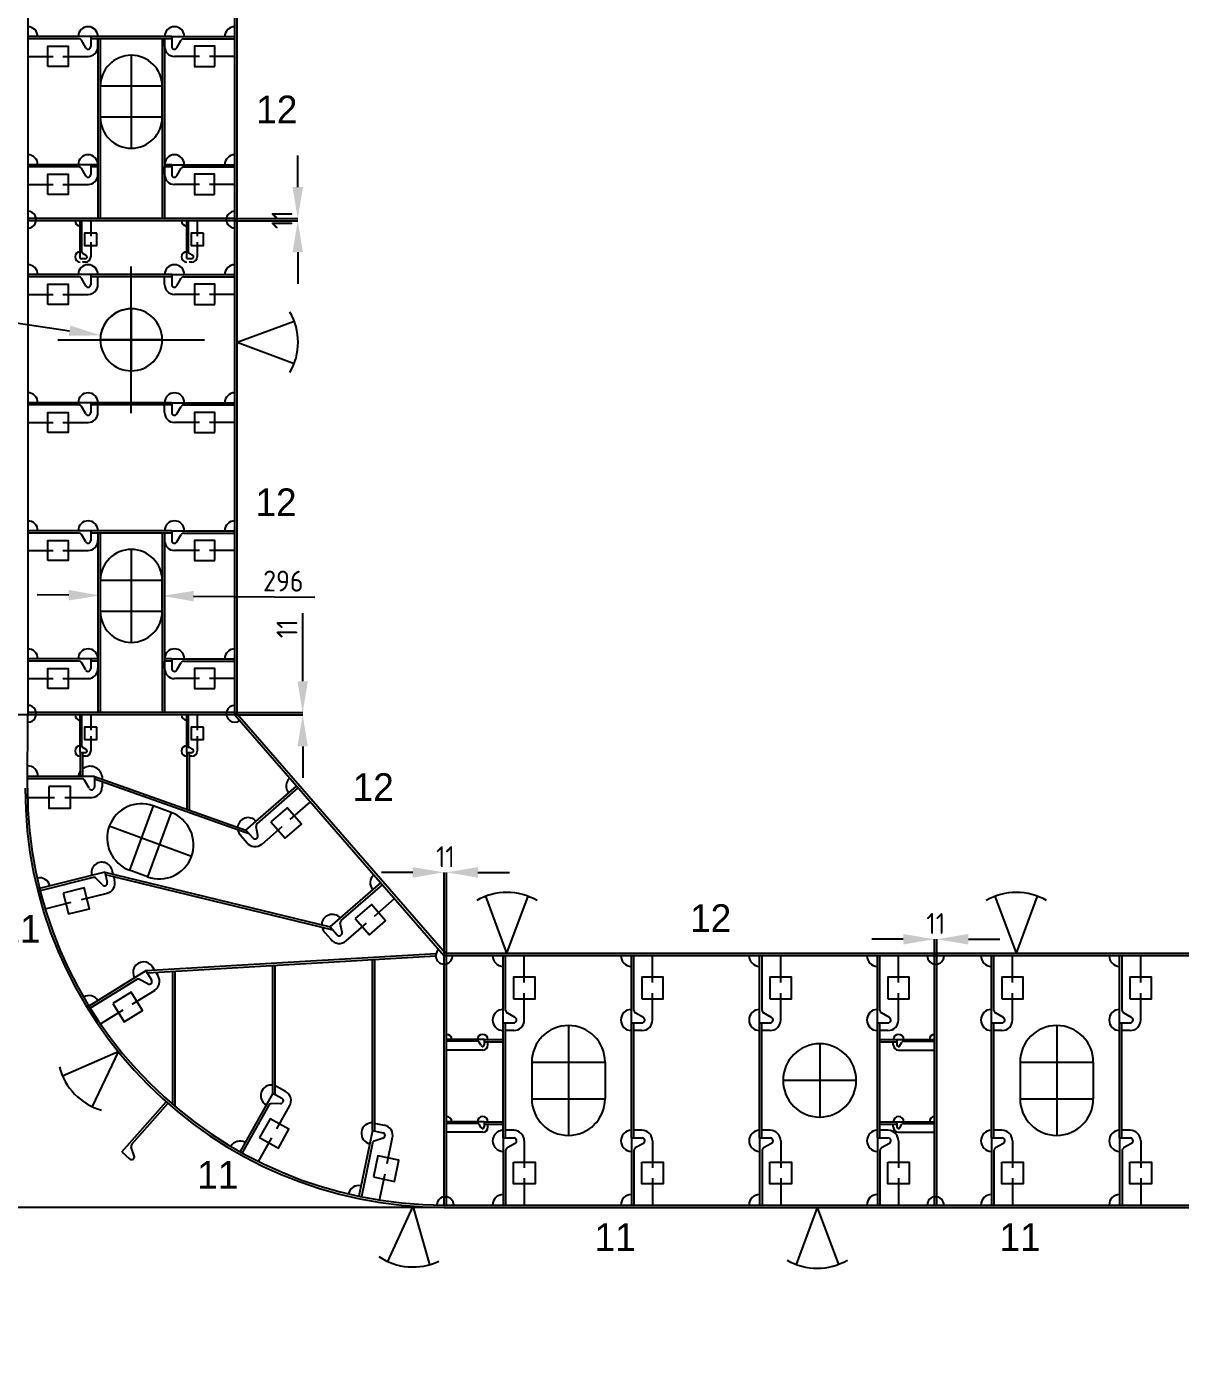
# Model space of a CAD drawing. Header units: millimetres. Extents: x 377976 to 407676, y -54296 to -33296.
# Drawn here: x 383832 to 389339, y -47158 to -40835 of the extents above; entities that cross this region are included whole.
import ezdxf

# ---------------------------------------------------------------- set-up
doc = ezdxf.new("R2010")
doc.units = ezdxf.units.MM
doc.header["$LTSCALE"] = 600
for name, color, linetype in [('Bottom Plate', 4, 'Continuous'), ('Dimensions', 1, 'Continuous'), ('Elements', 1, 'Continuous'), ('Inner bottom', 6, 'Continuous'), ('Inner hull', 6, 'Continuous'), ('Long', 2, 'Continuous'), ('Side Shell', 4, 'Continuous'), ('Strakes', 6, 'Continuous'), ('Strings', 3, 'Continuous')]:
    doc.layers.add(name, color=color, linetype=linetype)
doc.styles.add('ISO8', font='iso8.shx')
doc.dimstyles.new('BEM035_100_1', dxfattribs={"dimtxt": 100, "dimasz": 150, "dimexe": 0, "dimexo": 0, "dimgap": 25, "dimtad": 1, "dimdec": 0, "dimdsep": 46, "dimtxsty": 'ISO8', "dimcen": -350, "dimclrd": 1, "dimclre": 1, "dimclrt": 2, "dimadec": 0, "dimazin": 0, "dimtfac": 1, "dimtdec": 0, "dimtofl": 0, "dimtmove": 0, "dimatfit": 3, "dimfxl": 1, "dimtolj": 1, "dimtzin": 0, "dimarcsym": 0})

# ---------------------------------------------------------------- blocks, each defined once
blk = doc.blocks.new('*D167')
at = {"layer": 'Defpoints', "color": 0, "transparency": 16777216}
for p in [(384825.8, -44120.4), (383302.8, -46470.4), (385825.8, -46470.4)]:
    blk.add_point(p, dxfattribs=at)
at = {"layer": 'Dimensions', "color": 1, "lineweight": -2, "transparency": 16777216}
for p, q in [((384825.8, -44120.4), (383302.8, -44120.4)), ((383302.8, -44270.4), (383302.8, -46320.4)), ((385825.8, -46470.4), (383302.8, -46470.4))]:
    blk.add_line(p, q, dxfattribs=at)
at = {"layer": 'Dimensions', "color": 1, "transparency": 16777216}
for points in [[(383277.8, -44270.4), (383327.8, -44270.4), (383302.8, -44120.4)], [(383277.8, -46320.4), (383327.8, -46320.4), (383302.8, -46470.4)]]:
    blk.add_solid(points, dxfattribs=at)
at = {"layer": 'Dimensions', "color": 2, "transparency": 16777216, "insert": (383227.8, -45295.4), "char_height": 100, "attachment_point": 5, "rotation": 90, "style": 'ISO8'}
blk.add_mtext('\\A1;2350', dxfattribs=at)
blk = doc.blocks.new('*D170')
at = {"layer": 'Defpoints', "color": 0, "transparency": 16777216}
for p in [(383302.8, -37039.1), (384825.6, -37039.1), (384825.8, -44120.4)]:
    blk.add_point(p, dxfattribs=at)
at = {"layer": 'Dimensions', "color": 1, "lineweight": -2, "transparency": 16777216}
for p, q in [((384825.6, -37039.1), (383302.8, -37039.1)), ((383302.8, -43970.4), (383302.8, -37189.1)), ((384825.8, -44120.4), (383302.8, -44120.4))]:
    blk.add_line(p, q, dxfattribs=at)
at = {"layer": 'Dimensions', "color": 1, "transparency": 16777216}
for points in [[(383277.8, -37189.1), (383327.8, -37189.1), (383302.8, -37039.1)], [(383277.8, -43970.4), (383327.8, -43970.4), (383302.8, -44120.4)]]:
    blk.add_solid(points, dxfattribs=at)
at = {"layer": 'Dimensions', "color": 2, "transparency": 16777216, "insert": (383227.8, -40579.7), "char_height": 100, "attachment_point": 5, "rotation": 90, "style": 'ISO8'}
blk.add_mtext('\\A1;7081', dxfattribs=at)
blk = doc.blocks.new('*D191')
at = {"layer": 'Defpoints', "color": 0, "transparency": 16777216}
for p in [(388165.8, -45190.9), (388165.8, -45270), (388176.8, -45270)]:
    blk.add_point(p, dxfattribs=at)
at = {"layer": 'Dimensions', "color": 1, "lineweight": -2, "transparency": 16777216}
for p, q in [((388015.8, -45190.9), (387865.8, -45190.9)), ((388165.8, -45270), (388165.8, -45190.9)), ((388176.8, -45270), (388176.8, -45190.9)), ((388326.8, -45190.9), (388476.8, -45190.9))]:
    blk.add_line(p, q, dxfattribs=at)
at = {"layer": 'Dimensions', "color": 1, "transparency": 16777216}
for points in [[(388015.8, -45165.9), (388015.8, -45215.9), (388165.8, -45190.9)], [(388326.8, -45165.9), (388326.8, -45215.9), (388176.8, -45190.9)]]:
    blk.add_solid(points, dxfattribs=at)
at = {"layer": 'Dimensions', "color": 2, "transparency": 16777216, "insert": (388171.3, -45115.9), "char_height": 100, "attachment_point": 5, "style": 'ISO8'}
blk.add_mtext('\\A1;11', dxfattribs=at)
blk = doc.blocks.new('*D192')
at = {"layer": 'Defpoints', "color": 0, "transparency": 16777216}
for p in [(385825.8, -44871.7), (385825.8, -45270), (385836.8, -45270)]:
    blk.add_point(p, dxfattribs=at)
at = {"layer": 'Dimensions', "color": 1, "lineweight": -2, "transparency": 16777216}
for p, q in [((385675.8, -44871.7), (385525.8, -44871.7)), ((385825.8, -45270), (385825.8, -44871.7)), ((385836.8, -45270), (385836.8, -44871.7)), ((385986.8, -44871.7), (386136.8, -44871.7))]:
    blk.add_line(p, q, dxfattribs=at)
at = {"layer": 'Dimensions', "color": 1, "transparency": 16777216}
for points in [[(385675.8, -44846.7), (385675.8, -44896.7), (385825.8, -44871.7)], [(385986.8, -44846.7), (385986.8, -44896.7), (385836.8, -44871.7)]]:
    blk.add_solid(points, dxfattribs=at)
at = {"layer": 'Dimensions', "color": 2, "transparency": 16777216, "insert": (385831.3, -44796.7), "char_height": 100, "attachment_point": 5, "style": 'ISO8'}
blk.add_mtext('\\A1;11', dxfattribs=at)
blk = doc.blocks.new('*D193')
at = {"layer": 'Defpoints', "color": 0, "transparency": 16777216}
for p in [(384825.8, -44109.4), (384825.8, -44120.4), (385150.2, -44120.4)]:
    blk.add_point(p, dxfattribs=at)
at = {"layer": 'Dimensions', "color": 1, "lineweight": -2, "transparency": 16777216}
for p, q in [((385150.2, -43959.4), (385150.2, -43634.4)), ((384825.8, -44109.4), (385150.2, -44109.4)), ((384825.8, -44120.4), (385150.2, -44120.4)), ((385150.2, -44270.4), (385150.2, -44420.4))]:
    blk.add_line(p, q, dxfattribs=at)
at = {"layer": 'Dimensions', "color": 1, "transparency": 16777216}
for points in [[(385125.2, -43959.4), (385175.2, -43959.4), (385150.2, -44109.4)], [(385125.2, -44270.4), (385175.2, -44270.4), (385150.2, -44120.4)]]:
    blk.add_solid(points, dxfattribs=at)
at = {"layer": 'Dimensions', "color": 2, "transparency": 16777216, "insert": (385075.2, -43709.4), "char_height": 100, "attachment_point": 5, "rotation": 90, "style": 'ISO8'}
blk.add_mtext('\\A1;11', dxfattribs=at)
blk = doc.blocks.new('*D194')
at = {"layer": 'Defpoints', "color": 0, "transparency": 16777216}
for p in [(384825.7, -41751.5), (384825.7, -41762.5), (385126.7, -41762.5)]:
    blk.add_point(p, dxfattribs=at)
at = {"layer": 'Dimensions', "color": 1, "lineweight": -2, "transparency": 16777216}
for p, q in [((385126.7, -41601.5), (385126.7, -41451.5)), ((384825.7, -41751.5), (385126.7, -41751.5)), ((384825.7, -41762.5), (385126.7, -41762.5)), ((385126.7, -41912.5), (385126.7, -42062.5))]:
    blk.add_line(p, q, dxfattribs=at)
at = {"layer": 'Dimensions', "color": 1, "transparency": 16777216}
for points in [[(385101.7, -41601.5), (385151.7, -41601.5), (385126.7, -41751.5)], [(385101.7, -41912.5), (385151.7, -41912.5), (385126.7, -41762.5)]]:
    blk.add_solid(points, dxfattribs=at)
at = {"layer": 'Dimensions', "color": 2, "transparency": 16777216, "insert": (385051.7, -41757), "char_height": 100, "attachment_point": 5, "rotation": 90, "style": 'ISO8'}
blk.add_mtext('\\A1;11', dxfattribs=at)
blk = doc.blocks.new('*D196')
at = {"layer": 'Defpoints', "color": 0, "transparency": 16777216}
for p in [(384186, -42308.8), (384332.3, -42330.4), (391952.8, -45864.7), (391935.5, -46038.6)]:
    blk.add_point(p, dxfattribs=at)
at = {"layer": 'Dimensions', "color": 1, "lineweight": -2, "transparency": 16777216}
for p, q in [((384332.3, -42680.4), (384332.3, -41980.4)), ((383342.1, -42184), (384037.6, -42286.8)), ((383982.3, -42330.4), (384682.3, -42330.4)), ((391952.8, -46214.7), (391952.8, -45514.7)), ((391602.8, -45864.7), (392302.8, -45864.7)), ((391824.6, -47158.3), (391920.8, -46187.9))]:
    blk.add_line(p, q, dxfattribs=at)
for centre, radius, start, end in [((384332.3, -42330.4), 147.9, 90, 171.58959), ((391952.8, -45864.7), 174.8, 264.34207, 0)]:
    blk.add_arc(centre, radius, start, end, dxfattribs=at)
at = {"layer": 'Dimensions', "color": 1, "transparency": 16777216}
for points in [[(384041.3, -42262.1), (384033.9, -42311.5), (384186, -42308.8)], [(391895.9, -46185.4), (391945.6, -46190.3), (391935.5, -46038.6)]]:
    blk.add_solid(points, dxfattribs=at)
at = {"layer": 'Dimensions', "color": 2, "transparency": 16777216, "char_height": 100, "attachment_point": 5, "style": 'ISO8'}
for s, insert, rotation in [('\\A1;R148', (383545.1, -42138.2), 351.58959), ('\\A1;R175', (391769.1, -46957.8), 84.34207)]:
    blk.add_mtext(s, dxfattribs=dict(at, insert=insert, rotation=rotation))
blk = doc.blocks.new('*D197')
at = {"layer": 'Defpoints', "color": 0, "transparency": 16777216}
for p in [(384184.4, -43476.3), (384480.2, -43478.4), (384479.6, -43552.4), (390804, -45777.3), (391153.6, -45777.3), (391153.6, -45952.1)]:
    blk.add_point(p, dxfattribs=at)
at = {"layer": 'Dimensions', "color": 1, "lineweight": -2, "transparency": 16777216}
for p, q in [((384184.4, -43476.3), (384183.9, -43550.2)), ((384480.2, -43478.4), (384479.6, -43552.4)), ((384033.9, -43549.1), (383883.9, -43548)), ((384629.6, -43553.5), (385208.5, -43557.7)), ((390804, -45777.3), (390804, -45952.1)), ((391153.6, -45777.3), (391153.6, -45952.1)), ((390654, -45952.1), (390504, -45952.1)), ((391303.6, -45952.1), (391453.6, -45952.1))]:
    blk.add_line(p, q, dxfattribs=at)
at = {"layer": 'Dimensions', "color": 1, "transparency": 16777216}
for points in [[(384034, -43524.1), (384033.7, -43574.1), (384183.9, -43550.2)], [(384629.8, -43528.5), (384629.4, -43578.5), (384479.6, -43552.4)], [(390654, -45927.1), (390654, -45977.1), (390804, -45952.1)], [(391303.6, -45927.1), (391303.6, -45977.1), (391153.6, -45952.1)]]:
    blk.add_solid(points, dxfattribs=at)
at = {"layer": 'Dimensions', "color": 2, "transparency": 16777216, "insert": (385057.9, -43481.6), "char_height": 100, "attachment_point": 5, "rotation": 359.58033, "style": 'ISO8'}
blk.add_mtext('\\A1;296', dxfattribs=at)
at = {"layer": 'Dimensions', "color": 2, "transparency": 16777216, "insert": (390978.8, -45877.1), "char_height": 100, "attachment_point": 5, "style": 'ISO8'}
blk.add_mtext('\\A1;350', dxfattribs=at)

msp = doc.modelspace()

# ---------------------------------------------------------------- linework, layer by layer
at = {"layer": 'Bottom Plate', "color": 4}
for p, q in [((385825.8, -46459.4), (392825.8, -46459.4)), ((385825.8, -46470.4), (392825.8, -46470.4))]:
    msp.add_line(p, q, dxfattribs=at)
for radius in [2000, 1989]:
    msp.add_arc((385825.8, -44470.4), radius, 180, 270, dxfattribs=at)
at = {"layer": 'Elements', "color": 0}
for p, q in [((384525.5, -40883.5), (384139, -40883.5)), ((384525.5, -40894.5), (384139, -40894.5)), ((384173.4, -40894.5), (384173.4, -41751.5)), ((384184.4, -40894.5), (384184.4, -41751.5)), ((384480.2, -40894.5), (384480.2, -41751.5)), ((384491.2, -40894.5), (384491.2, -41751.5)), ((384173.4, -41494.5), (384139.1, -41494.5)), ((384173.4, -41505.5), (384139.1, -41505.5)), ((384525.5, -41494.5), (384491.2, -41494.5)), ((384525.5, -41505.5), (384491.2, -41505.5)), ((384525.5, -42019.4), (384139.1, -42019.4)), ((384525.5, -42030.4), (384139.1, -42030.4)), ((384525.5, -42630.4), (384139.1, -42630.4)), ((384525.5, -42641.4), (384139.1, -42641.4)), ((384525.5, -43241.4), (384139.1, -43241.4)), ((384525.5, -43252.4), (384139.1, -43252.4)), ((384173.4, -43252.4), (384173.4, -44109.4)), ((384184.4, -43252.4), (384184.4, -44109.4)), ((384480.2, -43252.4), (384480.2, -44109.4)), ((384491.2, -43252.4), (384491.2, -44109.4)), ((384173.4, -43852.4), (384139.1, -43852.4)), ((384173.4, -43863.4), (384139.1, -43863.4)), ((384525.5, -43852.4), (384491.2, -43852.4)), ((384525.5, -43863.4), (384491.2, -43863.4)), ((384088.8, -44300.4), (384088.8, -44413.6)), ((384099.8, -44300.4), (384099.8, -44413.6)), ((384596.8, -44300.4), (384596.8, -44569.5)), ((384607.8, -44300.4), (384607.8, -44573.4)), ((384156.8, -44413.6), (384879.5, -44669.8)), ((384156.8, -44425.3), (384875.9, -44680.1)), ((384875.9, -44680.1), (384894.2, -44686.6)), ((384205.4, -44870.2), (385281.2, -45131.5)), ((384208.4, -44882.3), (385293.7, -45145.9)), ((385786.9, -45260.6), (384402.5, -45342.1)), ((385785.8, -45271.7), (384409.1, -45352.7)), ((385007.2, -45924.8), (385007.2, -45317.5)), ((385018.2, -45931), (385018.2, -45316.9)), ((385483.2, -46103.8), (385483.2, -45289.5)), ((385494.2, -46106.1), (385494.2, -45288.9)), ((384531.2, -45980.4), (384531.2, -45345.5)), ((384542.2, -45989.7), (384542.2, -45344.9)), ((386106.8, -46139.4), (386106.8, -45590)), ((386117.8, -46139.4), (386117.8, -45590)), ((386718.8, -46139.4), (386718.8, -45590)), ((386729.8, -46139.4), (386729.8, -45590)), ((387330.8, -46139.4), (387330.8, -45590)), ((387341.8, -46139.4), (387341.8, -45590)), ((387892.8, -46139.4), (387892.8, -45590)), ((387903.8, -46139.4), (387903.8, -45590)), ((388436.8, -46139.4), (388436.8, -45590)), ((388447.8, -46139.4), (388447.8, -45590)), ((389048.8, -46139.4), (389048.8, -45590)), ((389059.8, -46139.4), (389059.8, -45590)), ((386016.8, -45669.9), (386106.8, -45669.9)), ((386016.8, -45680.9), (386106.8, -45680.9)), ((387903.8, -45669.9), (387985.8, -45669.9)), ((387903.8, -45680.9), (387985.8, -45680.9)), ((386016.8, -46061.9), (386106.8, -46061.9)), ((386016.8, -46072.9), (386106.8, -46072.9)), ((387903.8, -46061.9), (387985.8, -46061.9)), ((387903.8, -46072.9), (387985.8, -46072.9))]:
    msp.add_line(p, q, dxfattribs=at)
at = {"layer": 'Elements', "color": 1}
for p, q in [((384173.3, -40930.7), (384173.3, -40894.5)), ((384491.2, -40930.7), (384491.2, -40894.5)), ((384332.3, -40972.7), (384332.3, -41416.3)), ((383838.9, -40977.9), (383959.1, -40977.9)), ((384006, -40977.9), (384126.1, -40977.9)), ((384658.6, -40977.9), (384538.4, -40977.9)), ((384825.6, -40977.9), (384705.4, -40977.9)), ((384184.4, -41120.5), (384184.4, -41268.4)), ((384480.2, -41120.5), (384184.4, -41120.5)), ((384480.2, -41268.4), (384480.2, -41120.5)), ((384480.2, -41153), (384480.2, -41236)), ((384480.2, -41268.4), (384184.4, -41268.4)), ((384173.4, -41541.7), (384173.4, -41505.5)), ((384491.1, -41541.7), (384491.1, -41505.5)), ((383839, -41588.9), (383959.1, -41588.9)), ((384006, -41588.9), (384126.2, -41588.9)), ((384658.5, -41588.9), (384538.3, -41588.9)), ((384825.6, -41588.9), (384705.4, -41588.9)), ((384138.8, -41762.5), (384138.8, -41835.9)), ((384646.8, -41762.5), (384646.8, -41835.9)), ((384138.8, -41864.6), (384138.8, -41934.8)), ((384646.8, -41864.6), (384646.8, -41934.8)), ((384113.8, -41959.8), (384099.8, -41959.8)), ((384621.8, -41959.8), (384607.8, -41959.8)), ((384173.4, -42066.6), (384173.4, -42030.4)), ((384491.2, -42066.6), (384491.2, -42030.4)), ((383839, -42113.8), (383959.1, -42113.8)), ((384006, -42113.8), (384126.2, -42113.8)), ((384658.6, -42113.8), (384538.4, -42113.8)), ((384825.6, -42113.8), (384705.4, -42113.8)), ((384332.3, -42182.5), (384332.3, -42478.3)), ((384480.2, -42330.4), (384184.4, -42330.4)), ((384173.4, -42677.6), (384173.4, -42641.4)), ((384491.2, -42677.6), (384491.2, -42641.4)), ((383839, -42724.8), (383959.1, -42724.8)), ((384006, -42724.8), (384126.2, -42724.8)), ((384658.6, -42724.8), (384538.4, -42724.8)), ((384825.6, -42724.8), (384705.4, -42724.8)), ((383839, -43335.8), (383959.2, -43335.8)), ((384006, -43335.8), (384126.2, -43335.8)), ((384332.3, -43330.5), (384332.3, -43774.2)), ((384658.5, -43335.8), (384538.4, -43335.8)), ((384825.6, -43335.8), (384705.4, -43335.8)), ((384184.4, -43478.4), (384184.4, -43626.3)), ((384480.2, -43478.4), (384184.4, -43478.4)), ((384480.2, -43626.3), (384480.2, -43478.4)), ((384480.2, -43510.9), (384480.2, -43593.9)), ((384480.2, -43626.3), (384184.4, -43626.3)), ((384491.2, -43899.6), (384491.2, -43863.4)), ((383839, -43946.8), (383959.1, -43946.8)), ((384006, -43946.8), (384126.2, -43946.8)), ((384658.6, -43946.8), (384538.4, -43946.8)), ((384825.6, -43946.8), (384705.4, -43946.8)), ((384138.8, -44120.4), (384138.8, -44193.8)), ((384646.8, -44120.4), (384646.8, -44193.8)), ((384138.8, -44222.5), (384138.8, -44292.7)), ((384646.8, -44222.5), (384646.8, -44292.7)), ((384113.8, -44317.7), (384099.8, -44317.7)), ((384621.8, -44317.7), (384607.8, -44317.7)), ((384193.4, -44413.6), (384193.4, -44426.6)), ((384193.4, -44438.2), (384193.4, -44463.9)), ((383837.3, -44514.2), (383965.4, -44514.2)), ((384015.4, -44514.2), (384143.6, -44514.2)), ((384437.4, -44554.6), (384323.2, -44860.6)), ((384523.3, -44586.7), (384437.4, -44554.6)), ((385090.5, -44619.6), (385187.1, -44535.5)), ((384523.3, -44586.7), (384409.2, -44892.7)), ((384619.2, -44796.8), (384227.3, -44650.6)), ((384854.6, -44696.5), (384884.9, -44731.6)), ((384956.1, -44736.5), (385052.7, -44652.4)), ((384245.5, -44880), (384241.2, -44862.5)), ((384253.4, -44911.3), (384248.5, -44892)), ((384409.2, -44892.7), (384323.2, -44860.6)), ((383921.6, -45045), (384045.9, -45013.9)), ((384094.4, -45001.7), (384218.7, -44970.6)), ((385492.2, -45081.2), (385588.9, -44997.1)), ((385357.8, -45198.1), (385454.5, -45114)), ((385256.2, -45158.3), (385284.2, -45190.5)), ((386207.4, -45398.1), (386207.4, -45270)), ((386819.4, -45398.1), (386819.4, -45270)), ((387431.4, -45398.1), (387431.4, -45270)), ((387993.4, -45398.1), (387993.4, -45270)), ((388537.4, -45398.1), (388537.4, -45270)), ((389149.4, -45398.1), (389149.4, -45270)), ((384444, -45339.7), (384433.8, -45323.1)), ((384460.1, -45365.7), (384450.6, -45350.3)), ((384336.6, -45501), (384445.6, -45433.7)), ((386207.4, -45576.3), (386207.4, -45448.1)), ((386819.4, -45576.3), (386819.4, -45448.1)), ((387431.4, -45576.3), (387431.4, -45448.1)), ((387993.4, -45576.3), (387993.4, -45448.1)), ((388537.4, -45576.3), (388537.4, -45448.1)), ((389149.4, -45576.3), (389149.4, -45448.1)), ((384185, -45594.6), (384294, -45527.3)), ((386157.1, -45626.6), (386117.8, -45626.6)), ((386418.3, -45602.5), (386418.3, -46126.9)), ((386769.1, -45626.6), (386729.8, -45626.6)), ((387381.1, -45626.6), (387341.8, -45626.6)), ((387943.1, -45626.6), (387903.8, -45626.6)), ((388487.1, -45626.6), (388447.8, -45626.6)), ((388748.3, -45602.5), (388748.3, -46126.9)), ((389099.1, -45626.6), (389059.8, -45626.6)), ((386034.1, -45694.9), (386034.1, -45680.9)), ((387617.3, -45689.9), (387617.3, -46039.5)), ((387968.5, -45694.9), (387968.5, -45680.9)), ((386009.1, -45719.9), (385836.8, -45719.9)), ((386243.5, -45777.3), (386593.1, -45777.3)), ((386243.5, -45777.3), (386243.5, -45952.1)), ((386593.1, -45777.3), (386593.1, -45952.1)), ((387993.5, -45719.9), (388165.8, -45719.9)), ((388573.5, -45777.3), (388923.1, -45777.3)), ((388573.5, -45777.3), (388573.5, -45952.1)), ((388923.1, -45777.3), (388923.1, -45952.1)), ((385068.9, -45917.4), (385025.5, -45893.2)), ((387792.1, -45864.7), (387442.5, -45864.7)), ((386243.5, -45952.1), (386593.1, -45952.1)), ((388573.5, -45952.1), (388923.1, -45952.1)), ((385026.9, -46095.8), (385089.4, -45983.9)), ((385490.6, -46068), (385539.3, -46078.1)), ((386034.1, -46086.9), (386034.1, -46072.9)), ((387968.5, -46086.9), (387968.5, -46072.9)), ((384940.1, -46251.3), (385002.6, -46139.4)), ((385553.5, -46260.9), (385579.3, -46135.4)), ((386009.1, -46111.9), (385836.8, -46111.9)), ((386157.1, -46102.8), (386117.8, -46102.8)), ((386207.4, -46153.1), (386207.4, -46281.2)), ((386769.1, -46102.8), (386729.8, -46102.8)), ((386819.4, -46153.1), (386819.4, -46281.2)), ((387381.1, -46102.8), (387341.8, -46102.8)), ((387431.4, -46153.1), (387431.4, -46281.2)), ((387943.1, -46102.8), (387903.8, -46102.8)), ((387993.4, -46153.1), (387993.4, -46281.2)), ((387993.5, -46111.9), (388165.8, -46111.9)), ((388487.1, -46102.8), (388447.8, -46102.8)), ((388537.4, -46153.1), (388537.4, -46281.2)), ((389099.1, -46102.8), (389059.8, -46102.8)), ((389149.4, -46153.1), (389149.4, -46281.2)), ((385517.5, -46435.3), (385543.4, -46309.8)), ((386207.4, -46331.2), (386207.4, -46459.4)), ((386819.4, -46331.2), (386819.4, -46459.4)), ((387431.4, -46331.2), (387431.4, -46459.4)), ((387993.4, -46331.2), (387993.4, -46459.4)), ((388537.4, -46331.2), (388537.4, -46459.4)), ((389149.4, -46331.2), (389149.4, -46459.4))]:
    msp.add_line(p, q, dxfattribs=at)
at = {"layer": 'Elements', "color": 0}
for points in [[(383934.2, -41026.2), (383934.2, -40929.6), (384030.8, -40929.6), (384030.8, -41026.2)], [(384730.3, -41026.2), (384730.3, -40929.6), (384633.7, -40929.6), (384633.7, -41026.2)], [(383934.3, -41637.2), (383934.3, -41540.6), (384030.9, -41540.6), (384030.9, -41637.2)], [(384730.2, -41637.2), (384730.2, -41540.6), (384633.6, -41540.6), (384633.6, -41637.2)], [(384168.3, -41820.7), (384109.3, -41820.7), (384109.3, -41879.8), (384168.3, -41879.8)], [(384676.3, -41820.7), (384617.3, -41820.7), (384617.3, -41879.8), (384676.3, -41879.8)], [(383934.3, -42162.1), (383934.3, -42065.5), (384030.9, -42065.5), (384030.9, -42162.1)], [(384730.3, -42162.1), (384730.3, -42065.5), (384633.7, -42065.5), (384633.7, -42162.1)], [(383934.3, -42773.1), (383934.3, -42676.5), (384030.9, -42676.5), (384030.9, -42773.1)], [(384730.3, -42773.1), (384730.3, -42676.5), (384633.7, -42676.5), (384633.7, -42773.1)], [(383934.3, -43384.1), (383934.3, -43287.5), (384030.9, -43287.5), (384030.9, -43384.1)], [(384730.3, -43384.1), (384730.3, -43287.5), (384633.7, -43287.5), (384633.7, -43384.1)], [(383934.3, -43995), (383934.3, -43898.5), (384030.9, -43898.5), (384030.9, -43995)], [(384730.3, -43995), (384730.3, -43898.5), (384633.7, -43898.5), (384633.7, -43995)], [(384168.3, -44178.6), (384109.3, -44178.6), (384109.3, -44237.7), (384168.3, -44237.7)], [(384676.3, -44178.6), (384617.3, -44178.6), (384617.3, -44237.7), (384676.3, -44237.7)], [(383938.9, -44462.7), (383938.9, -44565.7), (384041.9, -44565.7), (384041.9, -44462.7)], [(384998.9, -44630.9), (385066.5, -44708.7), (385144.3, -44641.1), (385076.7, -44563.3)], [(384007.7, -44970.3), (384032.7, -45070.3), (384132.6, -45045.2), (384107.6, -44945.3)], [(385400.7, -45092.6), (385468.3, -45170.3), (385546, -45102.7), (385478.4, -45025)], [(386155.9, -45474.6), (386258.9, -45474.6), (386258.9, -45371.6), (386155.9, -45371.6)], [(386767.9, -45474.6), (386870.9, -45474.6), (386870.9, -45371.6), (386767.9, -45371.6)], [(387379.9, -45474.6), (387482.9, -45474.6), (387482.9, -45371.6), (387379.9, -45371.6)], [(387941.9, -45474.6), (388044.9, -45474.6), (388044.9, -45371.6), (387941.9, -45371.6)], [(388485.9, -45474.6), (388588.9, -45474.6), (388588.9, -45371.6), (388485.9, -45371.6)], [(389097.9, -45474.6), (389200.9, -45474.6), (389200.9, -45371.6), (389097.9, -45371.6)], [(384244.4, -45497.4), (384298.5, -45585), (384386.2, -45530.9), (384332, -45443.3)], [(384944.7, -46137.5), (385034.6, -46187.7), (385084.8, -46097.7), (384994.9, -46047.5)], [(385487.6, -46325.4), (385588.5, -46346.2), (385609.3, -46245.3), (385508.4, -46224.5)], [(386155.9, -46254.7), (386258.9, -46254.7), (386258.9, -46357.7), (386155.9, -46357.7)], [(386767.9, -46254.7), (386870.9, -46254.7), (386870.9, -46357.7), (386767.9, -46357.7)], [(387379.9, -46254.7), (387482.9, -46254.7), (387482.9, -46357.7), (387379.9, -46357.7)], [(387941.9, -46254.7), (388044.9, -46254.7), (388044.9, -46357.7), (387941.9, -46357.7)], [(388485.9, -46254.7), (388588.9, -46254.7), (388588.9, -46357.7), (388485.9, -46357.7)], [(389097.9, -46254.7), (389200.9, -46254.7), (389200.9, -46357.7), (389097.9, -46357.7)]]:
    msp.add_lwpolyline(points, close=True, dxfattribs=at)
at = {"layer": 'Elements', "color": 1}
for centre, radius, start, end in [((383838.7, -40883.5), 47.2, 359.99094, 89.99851), ((384126.1, -40883.5), 47.2, 0, 180), ((384538.4, -40883.5), 47.2, 0, 180), ((384825.8, -40883.5), 47.2, 90.00149, 180.00906), ((384126.1, -40930.7), 47.2, 270, 0), ((384332.3, -41120.5), 147.9, 90, 180), ((384332.3, -41120.5), 147.9, 0, 90), ((384538.4, -40930.7), 47.2, 180, 270), ((384332.3, -41268.4), 147.9, 180, 270), ((384332.3, -41268.4), 147.9, 270, 0), ((383838.8, -41494.5), 47.2, 359.99094, 89.99851), ((384126.2, -41494.5), 47.2, 0, 180), ((384538.3, -41494.5), 47.2, 0, 180), ((384825.7, -41494.5), 47.2, 90.00149, 180.00906), ((384126.2, -41541.7), 47.2, 270, 0), ((384538.3, -41541.7), 47.2, 180, 270), ((383838.8, -41756.8), 40, 269.69067, 90.02893), ((384825.8, -41757), 40, 90.00169, 269.91156), ((384088.8, -41762.5), 25, 180, 270), ((384596.8, -41762.5), 25, 180, 270), ((384088.8, -41934.8), 25, 90, 270), ((384596.8, -41934.8), 25, 90, 270), ((383838.8, -42019.4), 47.2, 359.99094, 89.99851), ((384126.2, -42019.4), 47.2, 0, 180), ((384113.8, -41934.8), 25, 270, 0), ((384538.4, -42019.4), 47.2, 0, 180), ((384621.8, -41934.8), 25, 270, 0), ((384825.8, -42019.4), 47.2, 90.00149, 180.00906), ((384126.2, -42066.6), 47.2, 270, 0), ((384538.4, -42066.6), 47.2, 180, 270), ((384332.3, -42330.4), 147.9, 90, 180), ((384332.3, -42330.4), 147.9, 0, 90), ((384332.3, -42330.4), 147.9, 180, 270), ((384332.3, -42330.4), 147.9, 270, 0), ((383838.8, -42630.4), 47.2, 359.99094, 89.99851), ((384126.2, -42630.4), 47.2, 0, 180), ((384538.4, -42630.4), 47.2, 0, 180), ((384825.8, -42630.4), 47.2, 90.00149, 180.00906), ((384126.2, -42677.6), 47.2, 270, 0), ((384538.4, -42677.6), 47.2, 180, 270), ((383838.8, -43241.4), 47.2, 359.99094, 89.99851), ((384126.2, -43241.4), 47.2, 0, 180), ((384538.4, -43241.4), 47.2, 0, 180), ((384825.8, -43241.4), 47.2, 90.00149, 180.00906), ((384126.2, -43288.6), 47.2, 270, 0), ((384538.4, -43288.6), 47.2, 180, 270), ((384332.3, -43478.4), 147.9, 90, 180), ((384332.3, -43478.4), 147.9, 0, 90), ((384332.3, -43626.3), 147.9, 180, 270), ((384332.3, -43626.3), 147.9, 270, 0), ((383838.8, -43852.4), 47.2, 359.99094, 89.99851), ((384126.2, -43852.4), 47.2, 0, 180), ((384538.4, -43852.4), 47.2, 0, 180), ((384825.8, -43852.4), 47.2, 90.00149, 180.00906), ((384126.2, -43899.6), 47.2, 270, 0), ((384538.4, -43899.6), 47.2, 180, 270), ((383838.8, -44114.7), 40, 269.69067, 90.02893), ((384088.8, -44120.4), 25, 180, 270), ((384596.8, -44120.4), 25, 180, 270), ((384825.8, -44114.9), 40, 90.00169, 305.84096), ((384088.8, -44292.7), 25, 90, 270), ((384113.8, -44292.7), 25, 270, 0), ((384596.8, -44292.7), 25, 90, 270), ((384621.8, -44292.7), 25, 270, 0), ((383836.8, -44413.6), 50.3, 0, 90), ((384136.2, -44423.6), 58, 9.91073, 128.83315), ((384136.2, -44423.6), 58, 144.74314, 170.08927), ((385121, -44459.7), 50.3, 131.01846, 221.01846), ((384143.1, -44463.9), 50.3, 270.54954, 0.00013), ((384380.3, -44707.6), 163.3, 69.54164, 159.54164), ((384466.2, -44739.7), 163.3, 339.54164, 69.54164), ((384889.9, -44660.8), 50.3, 41.01846, 174.22112), ((384380.3, -44707.6), 163.3, 159.54164, 249.54164), ((384889.9, -44660.8), 50.3, 187.62719, 225.37844), ((384922.9, -44698.7), 50.3, 216.65848, 311.24833), ((384192.1, -44873.6), 50.3, 12.66931, 194.06448), ((384466.2, -44739.7), 163.3, 249.54164, 339.54164), ((385522.6, -44921.5), 50.3, 131.01846, 221.01846), ((383895, -44948), 50.3, 14.06448, 103.17028), ((384204.3, -44922.3), 50.3, 283.44434, 15.46948), ((385291.6, -45122.5), 50.3, 41.01846, 179.20462), ((385291.6, -45122.5), 50.3, 192.53237, 225.37844), ((385324.6, -45160.5), 50.3, 216.65848, 311.44474), ((385825.8, -45270), 40, 131.01846, 0), ((386106.8, -45270), 50.3, 180, 270), ((386718.8, -45270), 50.3, 180, 270), ((387330.8, -45270), 50.3, 180, 270), ((387892.8, -45270), 50.3, 180, 270), ((388171, -45270), 40, 180, 360), ((388436.8, -45270), 50.3, 180, 270), ((389048.8, -45270), 50.3, 180, 270), ((384390.9, -45349.3), 50.3, 31.37599, 211.69173), ((384417.3, -45392.1), 50.3, 299.76084, 31.69261), ((384130.2, -45510.2), 50.3, 31.69173, 120.7953), ((386106.8, -45576.3), 50.3, 90, 270), ((386718.8, -45576.3), 50.3, 90, 270), ((387330.8, -45576.3), 50.3, 90, 270), ((387892.8, -45576.3), 50.3, 90, 270), ((388436.8, -45576.3), 50.3, 90, 270), ((389048.8, -45576.3), 50.3, 90, 270), ((386157.1, -45576.3), 50.3, 270, 0), ((386769.1, -45576.3), 50.3, 270, 0), ((387381.1, -45576.3), 50.3, 270, 0), ((387943.1, -45576.3), 50.3, 270, 0), ((388487.1, -45576.3), 50.3, 270, 0), ((389099.1, -45576.3), 50.3, 270, 0), ((385836.8, -45669.9), 25, 360, 90), ((386009.1, -45669.9), 25, 0, 180), ((386418.3, -45777.3), 174.8, 90, 180), ((386418.3, -45777.3), 174.8, 0, 90), ((387993.5, -45669.9), 25, 0, 180), ((388165.8, -45669.9), 25, 90, 180), ((388748.3, -45777.3), 174.8, 90, 180), ((388748.3, -45777.3), 174.8, 0, 90), ((386009.1, -45694.9), 25, 270, 0), ((387617.3, -45864.7), 174.8, 90, 180), ((387617.3, -45864.7), 174.8, 0, 90), ((387993.5, -45694.9), 25, 180, 270), ((385000.5, -45936.8), 50.3, 82.36178, 240.83506), ((385000.5, -45936.8), 50.3, 60.17141, 69.41065), ((387617.3, -45864.7), 174.8, 180, 270), ((387617.3, -45864.7), 174.8, 270, 0), ((385044.4, -45961.3), 50.3, 329.57544, 60.83635), ((386418.3, -45952.1), 174.8, 180, 270), ((386418.3, -45952.1), 174.8, 270, 0), ((388748.3, -45952.1), 174.8, 180, 270), ((388748.3, -45952.1), 174.8, 270, 0), ((385480.4, -46117.3), 50.3, 86.84562, 258.50294), ((385529.7, -46127.4), 50.3, 346.79658, 78.96669), ((385836.8, -46061.9), 25, 360, 90), ((386009.1, -46061.9), 25, 0, 180), ((386009.1, -46086.9), 25, 270, 0), ((387993.5, -46061.9), 25, 0, 180), ((387993.5, -46086.9), 25, 180, 270), ((388165.8, -46061.9), 25, 90, 180), ((384851.2, -46204.3), 50.3, 60.83249, 149.93628), ((386106.8, -46153.1), 50.3, 90, 270), ((386157.1, -46153.1), 50.3, 0, 90), ((386718.8, -46153.1), 50.3, 90, 270), ((386769.1, -46153.1), 50.3, 0, 90), ((387330.8, -46153.1), 50.3, 90, 270), ((387381.1, -46153.1), 50.3, 0, 90), ((387892.8, -46153.1), 50.3, 90, 270), ((387943.1, -46153.1), 50.3, 0, 90), ((388436.8, -46153.1), 50.3, 90, 270), ((388487.1, -46153.1), 50.3, 0, 90), ((389048.8, -46153.1), 50.3, 90, 270), ((389099.1, -46153.1), 50.3, 0, 90), ((385417.5, -46417), 50.3, 77.11544, 167.4313), ((386106.8, -46459.4), 50.3, 90, 180), ((386718.8, -46459.4), 50.3, 90, 180), ((387330.8, -46459.4), 50.3, 90, 180), ((387892.8, -46459.4), 50.3, 90, 180), ((388436.8, -46459.4), 50.3, 90, 180), ((389048.8, -46459.4), 50.3, 90, 180), ((385830.8, -46459.4), 40, 0, 179.55792), ((388170.3, -46459.4), 40, 0, 180)]:
    msp.add_arc(centre, radius, start, end, dxfattribs=at)
at = {"layer": 'Inner bottom', "color": 6}
for p, q in [((384825.8, -44120.4), (385825.8, -45270)), ((384837.8, -44115.9), (385831.3, -45258)), ((390495.8, -45270), (385825.8, -45270)), ((385831.3, -45258), (391135.8, -45258))]:
    msp.add_line(p, q, dxfattribs=at)
at = {"layer": 'Inner hull', "color": 6}
for p, q in [((384825.8, -44120.4), (384825.6, -37028.1)), ((384837.8, -44115.9), (384837.6, -37027.6))]:
    msp.add_line(p, q, dxfattribs=at)
at = {"layer": 'Long', "color": 2, "linetype": 'Continuous'}
for p, q in [((384139, -40883.5), (383838.7, -40883.5)), ((384083, -40894.5), (383838.7, -40894.5)), ((384115, -40937.1), (384094.1, -40900.9)), ((384139, -40883.5), (384139, -40930.7)), ((384525.5, -40883.5), (384525.5, -40930.7)), ((384525.5, -40883.5), (384825.8, -40883.5)), ((384549.5, -40937.1), (384570.4, -40900.9)), ((384581.6, -40894.5), (384825.8, -40894.5)), ((384139.1, -41494.5), (383838.8, -41494.5)), ((384083, -41505.5), (383838.8, -41505.5)), ((384115.1, -41548.1), (384094.2, -41511.9)), ((384139.1, -41494.5), (384139.1, -41541.7)), ((384525.5, -41494.5), (384525.5, -41541.7)), ((384525.5, -41494.5), (384825.7, -41494.5)), ((384549.5, -41548.1), (384570.4, -41511.9)), ((384581.5, -41505.5), (384825.7, -41505.5)), ((384088.8, -41942.5), (384088.8, -41762.5)), ((384096.8, -41911.8), (384096.8, -41762.5)), ((384596.8, -41942.5), (384596.8, -41762.5)), ((384604.8, -41911.8), (384604.8, -41762.5)), ((384117.6, -41928.1), (384100.6, -41918.4)), ((384625.6, -41928.1), (384608.6, -41918.4)), ((384139.1, -42019.4), (383838.8, -42019.4)), ((384083, -42030.4), (383838.8, -42030.4)), ((384115.1, -42073), (384094.2, -42036.8)), ((384139.1, -42019.4), (384139.1, -42066.6)), ((384525.5, -42019.4), (384525.5, -42066.6)), ((384525.5, -42019.4), (384825.8, -42019.4)), ((384549.5, -42073), (384570.4, -42036.8)), ((384581.6, -42030.4), (384825.8, -42030.4)), ((384139.1, -42630.4), (383838.8, -42630.4)), ((384083, -42641.4), (383838.8, -42641.4)), ((384115.1, -42684), (384094.2, -42647.8)), ((384139.1, -42630.4), (384139.1, -42677.6)), ((384525.5, -42630.4), (384525.5, -42677.6)), ((384525.5, -42630.4), (384825.8, -42630.4)), ((384549.5, -42684), (384570.4, -42647.8)), ((384581.6, -42641.4), (384825.8, -42641.4)), ((384139.1, -43241.4), (383838.8, -43241.4)), ((384139.1, -43241.4), (384139.1, -43288.6)), ((384525.5, -43241.4), (384525.5, -43288.6)), ((384525.5, -43241.4), (384825.8, -43241.4)), ((384083, -43252.4), (383838.8, -43252.4)), ((384115.1, -43295), (384094.2, -43258.8)), ((384549.5, -43295), (384570.4, -43258.8)), ((384581.6, -43252.4), (384825.8, -43252.4)), ((384139.1, -43852.4), (383838.8, -43852.4)), ((384083, -43863.4), (383838.8, -43863.4)), ((384115.1, -43906), (384094.2, -43869.8)), ((384139.1, -43852.4), (384139.1, -43899.6)), ((384525.5, -43852.4), (384525.5, -43899.6)), ((384525.5, -43852.4), (384825.8, -43852.4)), ((384549.5, -43906), (384570.4, -43869.8)), ((384581.6, -43863.4), (384825.8, -43863.4)), ((384088.8, -44300.4), (384088.8, -44120.4)), ((384096.8, -44269.7), (384096.8, -44120.4)), ((384596.8, -44300.4), (384596.8, -44120.4)), ((384604.8, -44269.7), (384604.8, -44120.4)), ((384117.6, -44286), (384100.6, -44276.3)), ((384625.6, -44286), (384608.6, -44276.3)), ((384156.8, -44413.6), (383836.8, -44413.6)), ((384097.2, -44425.6), (383836.8, -44425.6)), ((384131.2, -44470.7), (384109.1, -44432.5)), ((384156.8, -44413.6), (384156.8, -44463.9)), ((384879.5, -44669.8), (385121, -44459.7)), ((384932.4, -44639.7), (385128.9, -44468.8)), ((384879.5, -44669.8), (384912.5, -44707.7)), ((384936.4, -44696.1), (384927.9, -44652.7)), ((384205.4, -44870.2), (383895, -44948)), ((384205.4, -44870.2), (384217.6, -44919)), ((384150.5, -44896.3), (383897.9, -44959.6)), ((384194.5, -44931.9), (384163.7, -44900.1)), ((385281.2, -45131.5), (385522.6, -44921.5)), ((385334, -45101.5), (385530.5, -44930.5)), ((385281.2, -45131.5), (385314.2, -45169.5)), ((385338, -45157.8), (385329.6, -45114.4)), ((386106.8, -45590), (386106.8, -45270)), ((386118.8, -45530.4), (386118.8, -45270)), ((386718.8, -45590), (386718.8, -45270)), ((386730.8, -45530.4), (386730.8, -45270)), ((387330.8, -45590), (387330.8, -45270)), ((387342.8, -45530.4), (387342.8, -45270)), ((387892.8, -45590), (387892.8, -45270)), ((387904.8, -45530.4), (387904.8, -45270)), ((388436.8, -45590), (388436.8, -45270)), ((388448.8, -45530.4), (388448.8, -45270)), ((389048.8, -45590), (389048.8, -45270)), ((389060.8, -45530.4), (389060.8, -45270)), ((384402.5, -45342.1), (384130.2, -45510.2)), ((384358.1, -45383.6), (384136.5, -45520.4)), ((384410.8, -45404.2), (384371.9, -45383.2)), ((384410.8, -45404.2), (384371.9, -45383.2)), ((384402.5, -45342.1), (384428.9, -45384.9)), ((386163.9, -45564.4), (386125.6, -45542.3)), ((386775.9, -45564.4), (386737.6, -45542.3)), ((387387.9, -45564.4), (387349.6, -45542.3)), ((387949.9, -45564.4), (387911.6, -45542.3)), ((388493.9, -45564.4), (388455.6, -45542.3)), ((389105.9, -45564.4), (389067.6, -45542.3)), ((386106.8, -45590), (386157.1, -45590)), ((386718.8, -45590), (386769.1, -45590)), ((387330.8, -45590), (387381.1, -45590)), ((387892.8, -45590), (387943.1, -45590)), ((388436.8, -45590), (388487.1, -45590)), ((389048.8, -45590), (389099.1, -45590)), ((386016.8, -45669.9), (385836.8, -45669.9)), ((385986.1, -45677.9), (385836.8, -45677.9)), ((386002.4, -45698.7), (385992.7, -45681.7)), ((387985.8, -45669.9), (388165.8, -45669.9)), ((388000.2, -45698.7), (388009.8, -45681.7)), ((388016.5, -45677.9), (388165.8, -45677.9)), ((384286.5, -46206.2), (384498.2, -45966.2)), ((385007.2, -45924.8), (384851.2, -46204.3)), ((385007.2, -45924.8), (385051.1, -45949.3)), ((384334.9, -46169.4), (384507.2, -45974.1)), ((384988.6, -45982.7), (384861.7, -46210.1)), ((385044.6, -45975), (385000.4, -45975.7)), ((386016.8, -46061.9), (385836.8, -46061.9)), ((385986.1, -46069.9), (385836.8, -46069.9)), ((386002.4, -46090.7), (385992.7, -46073.7)), ((387985.8, -46061.9), (388165.8, -46061.9)), ((388000.2, -46090.7), (388009.8, -46073.7)), ((388016.5, -46069.9), (388165.8, -46069.9)), ((385483.2, -46103.8), (385418.6, -46417.3)), ((385483.2, -46103.8), (385532.4, -46114)), ((385534, -46140.4), (385492, -46154.4)), ((386106.8, -46139.4), (386106.8, -46459.4)), ((386106.8, -46139.4), (386157.1, -46139.4)), ((386718.8, -46139.4), (386718.8, -46459.4)), ((386718.8, -46139.4), (386769.1, -46139.4)), ((387330.8, -46139.4), (387330.8, -46459.4)), ((387330.8, -46139.4), (387381.1, -46139.4)), ((387892.8, -46139.4), (387892.8, -46459.4)), ((387892.8, -46139.4), (387943.1, -46139.4)), ((388436.8, -46139.4), (388436.8, -46459.4)), ((388436.8, -46139.4), (388487.1, -46139.4)), ((389048.8, -46139.4), (389048.8, -46459.4)), ((389048.8, -46139.4), (389099.1, -46139.4)), ((384286.5, -46206.2), (384324.2, -46239.4)), ((384346.3, -46224.8), (384332.2, -46182.9)), ((385482.9, -46164.6), (385430.4, -46419.7)), ((386118.8, -46199), (386118.8, -46459.4)), ((386163.9, -46165), (386125.6, -46187.1)), ((386730.8, -46199), (386730.8, -46459.4)), ((386775.9, -46165), (386737.6, -46187.1)), ((387342.8, -46199), (387342.8, -46459.4)), ((387387.9, -46165), (387349.6, -46187.1)), ((387904.8, -46199), (387904.8, -46459.4)), ((387949.9, -46165), (387911.6, -46187.1)), ((388448.8, -46199), (388448.8, -46459.4)), ((388493.9, -46165), (388455.6, -46187.1)), ((389060.8, -46199), (389060.8, -46459.4)), ((389105.9, -46165), (389067.6, -46187.1))]:
    msp.add_line(p, q, dxfattribs=at)
at = {"layer": 'Long', "color": 2}
for p, q in [((384088.8, -41942.5), (384113.8, -41942.5)), ((384596.8, -41942.5), (384621.8, -41942.5)), ((384088.8, -44300.4), (384113.8, -44300.4)), ((384596.8, -44300.4), (384621.8, -44300.4)), ((386016.8, -45669.9), (386016.8, -45694.9)), ((387985.8, -45669.9), (387985.8, -45694.9)), ((386016.8, -46061.9), (386016.8, -46086.9)), ((387985.8, -46061.9), (387985.8, -46086.9))]:
    msp.add_line(p, q, dxfattribs=at)
at = {"layer": 'Long', "color": 2, "linetype": 'Continuous'}
for centre, radius, start, end in [((384083, -40907.4), 12.9, 30, 90), ((384581.6, -40907.4), 12.9, 90, 150), ((384126.1, -40930.7), 12.9, 210, 0), ((384538.4, -40930.7), 12.9, 180, 330), ((384083, -41518.4), 12.9, 30, 90), ((384126.2, -41541.7), 12.9, 210, 0), ((384538.3, -41541.7), 12.9, 180, 330), ((384581.5, -41518.4), 12.9, 90, 150), ((384104.5, -41911.8), 7.71, 180, 240), ((384612.5, -41911.8), 7.71, 180, 240), ((384113.8, -41934.8), 7.71, 270, 60), ((384621.8, -41934.8), 7.71, 270, 60), ((384083, -42043.3), 12.9, 30, 90), ((384581.6, -42043.3), 12.9, 90, 150), ((384126.2, -42066.6), 12.9, 210, 0), ((384538.4, -42066.6), 12.9, 180, 330), ((384083, -42654.3), 12.9, 30, 90), ((384126.2, -42677.6), 12.9, 210, 0), ((384538.4, -42677.6), 12.9, 180, 330), ((384581.6, -42654.3), 12.9, 90, 150), ((384083, -43265.3), 12.9, 30, 90), ((384126.2, -43288.6), 12.9, 210, 0), ((384538.4, -43288.6), 12.9, 180, 330), ((384581.6, -43265.3), 12.9, 90, 150), ((384083, -43876.2), 12.9, 30, 90), ((384581.6, -43876.2), 12.9, 90, 150), ((384126.2, -43899.6), 12.9, 210, 0), ((384538.4, -43899.6), 12.9, 180, 330), ((384104.5, -44269.7), 7.71, 180, 240), ((384113.8, -44292.7), 7.71, 270, 60), ((384612.5, -44269.7), 7.71, 180, 240), ((384621.8, -44292.7), 7.71, 270, 60), ((384097.2, -44439.3), 13.7, 30, 90), ((384143.1, -44463.9), 13.7, 210, 0), ((384941.4, -44650.1), 13.7, 131.01846, 191.01846), ((384922.9, -44698.7), 13.7, 221.01846, 11.01846), ((384153.9, -44909.6), 13.7, 44.06448, 104.06448), ((384204.3, -44922.3), 13.7, 224.06448, 14.06448), ((385343, -45111.8), 13.7, 131.01846, 191.01846), ((385324.6, -45160.5), 13.7, 221.01846, 11.01846), ((384365.3, -45395.3), 13.7, 61.69173, 121.69173), ((384417.3, -45392.1), 13.7, 241.69173, 31.69173), ((384417.3, -45392.1), 13.7, 241.69173, 31.69173), ((386132.5, -45530.4), 13.7, 180, 240), ((386157.1, -45576.3), 13.7, 270, 60), ((386744.5, -45530.4), 13.7, 180, 240), ((386769.1, -45576.3), 13.7, 270, 60), ((387356.5, -45530.4), 13.7, 180, 240), ((387381.1, -45576.3), 13.7, 270, 60), ((387918.5, -45530.4), 13.7, 180, 240), ((387943.1, -45576.3), 13.7, 270, 60), ((388462.5, -45530.4), 13.7, 180, 240), ((388487.1, -45576.3), 13.7, 270, 60), ((389074.5, -45530.4), 13.7, 180, 240), ((389099.1, -45576.3), 13.7, 270, 60), ((385986.1, -45685.6), 7.71, 30, 90), ((386009.1, -45694.9), 7.71, 210, 0), ((387993.5, -45694.9), 7.71, 180, 330), ((388016.5, -45685.6), 7.71, 90, 150), ((385044.4, -45961.3), 13.7, 270.83249, 60.83249), ((385000.6, -45989.4), 13.7, 90.83249, 150.83249), ((385986.1, -46077.6), 7.71, 30, 90), ((386009.1, -46086.9), 7.71, 210, 0), ((387993.5, -46086.9), 7.71, 180, 330), ((388016.5, -46077.6), 7.71, 90, 150), ((385496.3, -46167.4), 13.7, 108.35989, 168.35989), ((385529.7, -46127.4), 13.7, 288.35989, 78.35989), ((386157.1, -46153.1), 13.7, 300, 90), ((386769.1, -46153.1), 13.7, 300, 90), ((387381.1, -46153.1), 13.7, 300, 90), ((387943.1, -46153.1), 13.7, 300, 90), ((388487.1, -46153.1), 13.7, 300, 90), ((389099.1, -46153.1), 13.7, 300, 90), ((384345.2, -46178.5), 13.7, 138.58153, 198.58153), ((386132.5, -46199), 13.7, 120, 180), ((386744.5, -46199), 13.7, 120, 180), ((387356.5, -46199), 13.7, 120, 180), ((387918.5, -46199), 13.7, 120, 180), ((388462.5, -46199), 13.7, 120, 180), ((389074.5, -46199), 13.7, 120, 180), ((384333.3, -46229.1), 13.7, 228.58153, 18.58153)]:
    msp.add_arc(centre, radius, start, end, dxfattribs=at)
at = {"layer": 'Long', "color": 0}
msp.add_arc((385330.6, -45172.8), 0.00000942, 320.53408, 206.01845, dxfattribs=at)
at = {"layer": 'Long', "color": 0, "linetype": 'Continuous'}
msp.add_arc((384365.3, -45395.3), 13.7, 61.69173, 121.69173, dxfattribs=at)
at = {"layer": 'Side Shell', "color": 4}
for p in [(383838.8, -37068.3), (383836.8, -44470.4)]:
    msp.add_line(p, (383838.8, -44120.4), dxfattribs=at)
at = {"layer": 'Strakes'}
for p, q in [((384837.8, -42341.9), (385109.8, -42240.8)), ((384837.8, -42341.9), (385109.8, -42443)), ((386124.8, -45258), (386023.7, -44986)), ((386124.8, -45258), (386225.9, -44986)), ((388555.8, -45258), (388454.7, -44986)), ((388555.8, -45258), (388656.9, -44986)), ((384270.3, -45727.6), (384004.8, -45844.5)), ((384270.3, -45727.6), (384145.6, -45989.6)), ((385676.2, -46464.8), (385554.4, -46728.1)), ((385676.2, -46464.8), (385756, -46743.8)), ((387605.8, -46470.4), (387504.7, -46742.4)), ((387605.8, -46470.4), (387706.9, -46742.4))]:
    msp.add_line(p, q, dxfattribs=at)
for centre, start, end in [((384837.8, -42341.9), 330.19171, 29.80829), ((386124.8, -45258), 60.19171, 119.80829), ((388555.8, -45258), 60.19171, 119.80829), ((384270.3, -45727.6), 194.33717, 253.95375), ((385676.2, -46464.8), 235.75538, 295.37196), ((387605.8, -46470.4), 240.19171, 299.80829)]:
    msp.add_arc(centre, 290.2, start, end, dxfattribs=at)
at = {"layer": 'Strings', "color": 3}
for p, q in [((384825.7, -41751.5), (383838.8, -41751.5)), ((384825.7, -41762.5), (383838.8, -41762.5)), ((384825.8, -44109.4), (383838.8, -44109.4)), ((384825.8, -44120.4), (383838.8, -44120.4)), ((388176.8, -46459.4), (388176.8, -46161.9))]:
    msp.add_line(p, q, dxfattribs=at)
for points in [[(385825.8, -46459.4), (385825.8, -46161.9), (385825.8, -46136.9), (385825.8, -45270)], [(385836.8, -46459.4), (385836.8, -46161.9), (385836.8, -46136.9), (385836.8, -45270)], [(388165.8, -46459.4), (388165.8, -46161.9), (388165.8, -46136.9), (388165.8, -45270)], [(388176.8, -46161.9), (388176.8, -46136.9), (388176.8, -45270)]]:
    msp.add_lwpolyline(points, dxfattribs=at)

# ---------------------------------------------------------------- texts
at = {"layer": 'Dimensions', "color": 2}
for s, p in [('12', (384928.6, -41296.9)), ('12', (384924.8, -43171.5)), ('12', (385388.7, -44530.8)), ('11', (383703.1, -45206.7)), ('12', (386999, -45155.9)), ('11', (384647.1, -46380.7)), ('11', (386543, -46678.3)), ('11', (388475.3, -46678.3))]:
    msp.add_text(s, height=131.94, dxfattribs=at).set_placement(p)

# ---------------------------------------------------------------- dimensions: what is measured, and where the dimension line sits
at = {"layer": 'Dimensions', "color": 1}
for base, p1, p2, angle, picture, middle, dimtype in [((383302.8, -37039.1), (384825.8, -44120.4), (384825.6, -37039.1), 90, '*D170', (383302.8, -40579.7), 160), ((385126.7, -41762.5), (384825.7, -41751.5), (384825.7, -41762.5), 90, '*D194', (385126.7, -41757), 160), ((384479.6, -43552.4), (384184.4, -43476.3), (384480.2, -43478.4), 359.58033, '*D197', (385057.4, -43556.6), 161), ((385150.2, -44120.4), (384825.8, -44109.4), (384825.8, -44120.4), 90, '*D193', (385150.2, -43709.4), 160), ((383302.8, -46470.4), (384825.8, -44120.4), (385825.8, -46470.4), 90, '*D167', (383302.8, -45295.4), 160)]:
    dim = msp.add_linear_dim(base=base, p1=p1, p2=p2, angle=angle, dimstyle='BEM035_100_1', dxfattribs=at)
    dim.commit()
    dim.dimension.update_dxf_attribs({"geometry": picture, "text_midpoint": middle, "dimtype": dimtype})
for center, mpoint, middle in [((391952.8, -45864.7), (391935.5, -46038.6), (391843.7, -46965.2)), ((384332.3, -42330.4), (384186, -42308.8), (383534.1, -42212.4))]:
    dim = msp.add_radius_dim(center=center, mpoint=mpoint, dimstyle='BEM035_100_1', dxfattribs=at)
    dim.commit()
    dim.dimension.update_dxf_attribs({"geometry": '*D196', "text_midpoint": middle, "dimtype": 164})
dim = msp.add_linear_dim(base=(391153.6, -45952.1), p1=(390804, -45777.3), p2=(391153.6, -45777.3), dimstyle='BEM035_100_1', dxfattribs=at)
dim.commit()
dim.dimension.update_dxf_attribs({"geometry": '*D197', "text_midpoint": (390978.8, -45877.1)})
for base, p1, p2, picture, middle in [((385825.8, -44871.7), (385836.8, -45270), (385825.8, -45270), '*D192', (385831.3, -44871.7)), ((388165.8, -45190.9), (388176.8, -45270), (388165.8, -45270), '*D191', (388171.3, -45190.9))]:
    dim = msp.add_linear_dim(base=base, p1=p1, p2=p2, dimstyle='BEM035_100_1', dxfattribs=at)
    dim.commit()
    dim.dimension.update_dxf_attribs({"geometry": picture, "text_midpoint": middle, "dimtype": 160})

doc.saveas('drawing.dxf')
